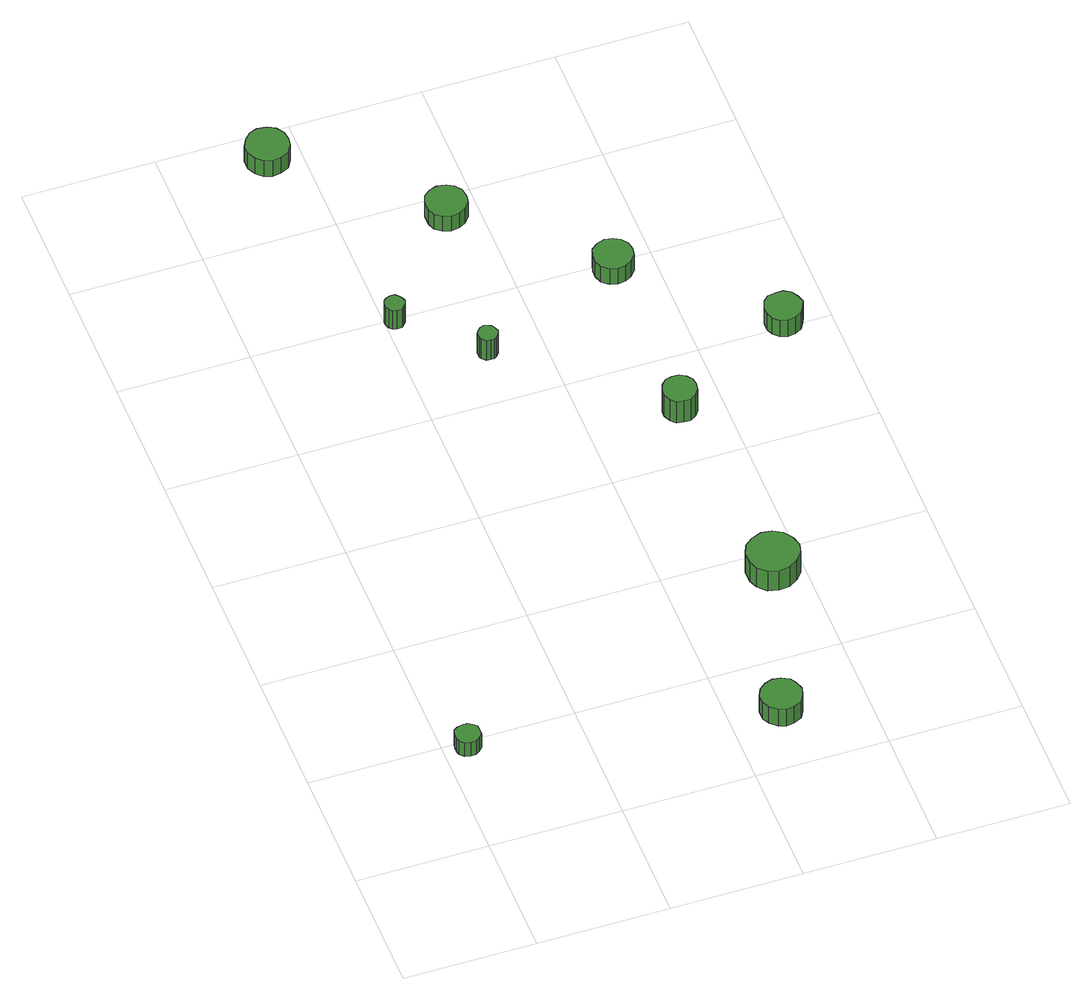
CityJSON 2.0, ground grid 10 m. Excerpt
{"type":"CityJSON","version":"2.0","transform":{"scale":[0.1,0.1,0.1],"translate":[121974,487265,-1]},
"CityObjects":{
"tree1":{"type":"SolitaryVegetationObject","attributes":{"function":"something"},"geometry":[{"type":"MultiSurface","lod":"1","boundaries":[[[0,1,2,3,4,5,6,7,8,9,10,11,12,13,14]],[[15,16,17,18,19,20,21,22,23,24,25,26,27,28,29]],[[0,29,28,1]],[[1,28,27,2]],[[2,27,26,3]],[[3,26,25,4]],[[4,25,24,5]],[[5,24,23,6]],[[6,23,22,7]],[[7,22,21,8]],[[8,21,20,9]],[[9,20,19,10]],[[10,19,18,11]],[[11,18,17,12]],[[12,17,16,13]],[[13,16,15,14]],[[14,15,29,0]]]}]},
"tree2":{"type":"SolitaryVegetationObject","attributes":{"function":"something"},"geometry":[{"type":"MultiSurface","lod":"1","boundaries":[[[30,31,32,33,34,35,36,37,38,39,40,41,42,43,44]],[[45,46,47,48,49,50,51,52,53,54,55,56,57,58,59]],[[30,59,58,31]],[[31,58,57,32]],[[32,57,56,33]],[[33,56,55,34]],[[34,55,54,35]],[[35,54,53,36]],[[36,53,52,37]],[[37,52,51,38]],[[38,51,50,39]],[[39,50,49,40]],[[40,49,48,41]],[[41,48,47,42]],[[42,47,46,43]],[[43,46,45,44]],[[44,45,59,30]]]}]},
"tree3":{"type":"SolitaryVegetationObject","attributes":{"function":"something"},"geometry":[{"type":"MultiSurface","lod":"1","boundaries":[[[60,61,62,63,64,65,66,67,68,69,70,71,72,73,74]],[[75,76,77,78,79,80,81,82,83,84,85,86,87,88,89]],[[60,89,88,61]],[[61,88,87,62]],[[62,87,86,63]],[[63,86,85,64]],[[64,85,84,65]],[[65,84,83,66]],[[66,83,82,67]],[[67,82,81,68]],[[68,81,80,69]],[[69,80,79,70]],[[70,79,78,71]],[[71,78,77,72]],[[72,77,76,73]],[[73,76,75,74]],[[74,75,89,60]]]}]},
"tree4":{"type":"SolitaryVegetationObject","attributes":{"function":"something"},"geometry":[{"type":"MultiSurface","lod":"1","boundaries":[[[90,91,92,93,94,95,96,97,98,99,100,101,102,103,104]],[[105,106,107,108,109,110,111,112,113,114,115,116,117,118,119]],[[90,119,118,91]],[[91,118,117,92]],[[92,117,116,93]],[[93,116,115,94]],[[94,115,114,95]],[[95,114,113,96]],[[96,113,112,97]],[[97,112,111,98]],[[98,111,110,99]],[[99,110,109,100]],[[100,109,108,101]],[[101,108,107,102]],[[102,107,106,103]],[[103,106,105,104]],[[104,105,119,90]]]}]},
"tree5":{"type":"SolitaryVegetationObject","attributes":{"function":"something"},"geometry":[{"type":"MultiSurface","lod":"1","boundaries":[[[120,121,122,123,124,125,126,127,128,129,130,131,132,133,134]],[[135,136,137,138,139,140,141,142,143,144,145,146,147,148,149]],[[120,149,148,121]],[[121,148,147,122]],[[122,147,146,123]],[[123,146,145,124]],[[124,145,144,125]],[[125,144,143,126]],[[126,143,142,127]],[[127,142,141,128]],[[128,141,140,129]],[[129,140,139,130]],[[130,139,138,131]],[[131,138,137,132]],[[132,137,136,133]],[[133,136,135,134]],[[134,135,149,120]]]}]},
"tree6":{"type":"SolitaryVegetationObject","attributes":{"function":"something"},"geometry":[{"type":"MultiSurface","lod":"1","boundaries":[[[150,151,152,153,154,155,156,157,158,159,160,161,162,163,164]],[[165,166,167,168,169,170,171,172,173,174,175,176,177,178,179]],[[150,179,178,151]],[[151,178,177,152]],[[152,177,176,153]],[[153,176,175,154]],[[154,175,174,155]],[[155,174,173,156]],[[156,173,172,157]],[[157,172,171,158]],[[158,171,170,159]],[[159,170,169,160]],[[160,169,168,161]],[[161,168,167,162]],[[162,167,166,163]],[[163,166,165,164]],[[164,165,179,150]]]}]},
"tree7":{"type":"SolitaryVegetationObject","attributes":{"function":"something"}},
"tree8":{"type":"SolitaryVegetationObject","attributes":{"function":"something"},"geometry":[{"type":"MultiSurface","lod":"1","boundaries":[[[180,181,182,183,184,185,186,187,188,189,190,191,192,193,194]],[[195,196,197,198,199,200,201,202,203,204,205,206,207,208,209]],[[180,209,208,181]],[[181,208,207,182]],[[182,207,206,183]],[[183,206,205,184]],[[184,205,204,185]],[[185,204,203,186]],[[186,203,202,187]],[[187,202,201,188]],[[188,201,200,189]],[[189,200,199,190]],[[190,199,198,191]],[[191,198,197,192]],[[192,197,196,193]],[[193,196,195,194]],[[194,195,209,180]]]}]},
"tree9":{"type":"SolitaryVegetationObject","attributes":{"function":"something"},"geometry":[{"type":"MultiSurface","lod":"1","boundaries":[[[210,211,212,213,214,215,216,217,218,219,220,221,222,223,224]],[[225,226,227,228,229,230,231,232,233,234,235,236,237,238,239]],[[210,239,238,211]],[[211,238,237,212]],[[212,237,236,213]],[[213,236,235,214]],[[214,235,234,215]],[[215,234,233,216]],[[216,233,232,217]],[[217,232,231,218]],[[218,231,230,219]],[[219,230,229,220]],[[220,229,228,221]],[[221,228,227,222]],[[222,227,226,223]],[[223,226,225,224]],[[224,225,239,210]]]}]},
"tree10":{"type":"SolitaryVegetationObject","attributes":{"function":"something"},"geometry":[{"type":"MultiSurface","lod":"1","boundaries":[[[240,241,242,243,244,245,246,247,248,249,250,251,252,253,254]],[[255,256,257,258,259,260,261,262,263,264,265,266,267,268,269]],[[240,269,268,241]],[[241,268,267,242]],[[242,267,266,243]],[[243,266,265,244]],[[244,265,264,245]],[[245,264,263,246]],[[246,263,262,247]],[[247,262,261,248]],[[248,261,260,249]],[[249,260,259,250]],[[250,259,258,251]],[[251,258,257,252]],[[252,257,256,253]],[[253,256,255,254]],[[254,255,269,240]]]}]},
"tree11":{"type":"SolitaryVegetationObject","attributes":{"function":"something"},"geometry":[{"type":"MultiSurface","lod":"1","boundaries":[[[270,271,272,273,274,275,276,277,278,279,280,281,282,283,284]],[[285,286,287,288,289,290,291,292,293,294,295,296,297,298,299]],[[270,299,298,271]],[[271,298,297,272]],[[272,297,296,273]],[[273,296,295,274]],[[274,295,294,275]],[[275,294,293,276]],[[276,293,292,277]],[[277,292,291,278]],[[278,291,290,279]],[[279,290,289,280]],[[280,289,288,281]],[[281,288,287,282]],[[282,287,286,283]],[[283,286,285,284]],[[284,285,299,270]]]}]}
},
"vertices":[
[27,95,20],[27,99,20],[24,102,20],[21,104,20],[17,104,20],[13,103,20],[10,101,20],[9,97,20],[9,93,20],[10,90,20],[13,87,20],[17,86,20],[21,86,20],[24,88,20],[27,91,20],[27,91,6],[24,88,6],[21,86,6],[17,86,6],[13,87,6],[10,90,6],[9,93,6],[9,97,6],[10,101,6],[13,103,6],[17,104,6],[21,104,6],[24,102,6],[27,99,6],[27,95,6],
[254,54,23],[252,60,23],[249,65,23],[243,68,23],[237,69,23],[231,67,23],[226,63,23],[223,57,23],[223,50,23],[226,45,23],[231,40,23],[237,38,23],[243,39,23],[249,42,23],[252,47,23],[252,47,6],[249,42,6],[243,39,6],[237,38,6],[231,40,6],[226,45,6],[223,50,6],[223,57,6],[226,63,6],[231,67,6],[237,69,6],[243,68,6],[249,65,6],[252,60,6],[254,54,6],
[115,497,26],[114,500,26],[112,503,26],[110,505,26],[106,505,26],[103,504,26],[101,502,26],[100,499,26],[100,496,26],[101,493,26],[103,491,26],[106,490,26],[110,490,26],[112,492,26],[114,494,26],[114,494,7],[112,492,7],[110,490,7],[106,490,7],[103,491,7],[101,493,7],[100,496,7],[100,499,7],[101,502,7],[103,504,7],[106,505,7],[110,505,7],[112,503,7],[114,500,7],[115,497,7],
[91,674,23],[90,681,23],[86,687,23],[80,690,23],[73,691,23],[67,689,23],[62,684,23],[59,678,23],[59,671,23],[62,665,23],[67,660,23],[73,658,23],[80,659,23],[86,662,23],[90,668,23],[90,668,7],[86,662,7],[80,659,7],[73,658,7],[67,660,7],[62,665,7],[59,671,7],[59,678,7],[62,684,7],[67,689,7],[73,691,7],[80,690,7],[86,687,7],[90,681,7],[91,674,7],
[167,448,26],[166,451,26],[164,454,26],[162,455,26],[159,456,26],[156,455,26],[153,452,26],[152,450,26],[152,446,26],[153,444,26],[156,441,26],[159,441,26],[162,441,26],[164,442,26],[166,445,26],[166,445,6],[164,442,6],[162,441,6],[159,441,6],[156,441,6],[153,444,6],[152,446,6],[152,450,6],[153,452,6],[156,455,6],[159,456,6],[162,455,6],[164,454,6],[166,451,6],[167,448,6],
[298,182,26],[296,190,26],[291,197,26],[284,201,26],[276,202,26],[268,199,26],[262,194,26],[259,187,26],[259,178,26],[262,171,26],[268,165,26],[276,163,26],[284,164,26],[291,168,26],[296,174,26],[296,174,6],[291,168,6],[284,164,6],[276,163,6],[268,165,6],[262,171,6],[259,178,6],[259,187,6],[262,194,6],[268,199,6],[276,202,6],[284,201,6],[291,197,6],[296,190,6],[298,182,6],
[191,581,22],[190,588,22],[186,593,22],[181,596,22],[174,597,22],[168,595,22],[163,591,22],[161,585,22],[161,578,22],[163,572,22],[168,568,22],[174,566,22],[181,567,22],[186,570,22],[190,575,22],[190,575,7],[186,570,7],[181,567,7],[174,566,7],[168,568,7],[163,572,7],[161,578,7],[161,585,7],[163,591,7],[168,595,7],[174,597,7],[181,596,7],[186,593,7],[190,588,7],[191,581,7],
[281,351,28],[280,356,28],[277,360,28],[272,363,28],[267,363,28],[262,362,28],[258,358,28],[256,353,28],[256,348,28],[258,343,28],[262,339,28],[267,338,28],[272,338,28],[277,341,28],[280,345,28],[280,345,6],[277,341,6],[272,338,6],[267,338,6],[262,339,6],[258,343,6],[256,348,6],[256,353,6],[258,358,6],[262,362,6],[267,363,6],[272,363,6],[277,360,6],[280,356,6],[281,351,6],
[284,493,23],[283,499,23],[279,504,23],[274,507,23],[268,508,23],[262,506,23],[257,502,23],[255,496,23],[255,490,23],[257,484,23],[262,480,23],[268,478,23],[274,479,23],[279,482,23],[283,487,23],[283,487,7],[279,482,7],[274,479,7],[268,478,7],[262,480,7],[257,484,7],[255,490,7],[255,496,7],[257,502,7],[262,506,7],[268,508,7],[274,507,7],[279,504,7],[283,499,7],[284,493,7],
[380,404,24],[378,410,24],[375,415,24],[370,418,24],[364,418,24],[358,417,24],[354,413,24],[352,407,24],[352,401,24],[354,396,24],[358,392,24],[364,390,24],[370,391,24],[375,394,24],[378,399,24],[378,399,7],[375,394,7],[370,391,7],[364,390,7],[358,392,7],[354,396,7],[352,401,7],[352,407,7],[354,413,7],[358,417,7],[364,418,7],[370,418,7],[375,415,7],[378,410,7],[380,404,7]
]}
